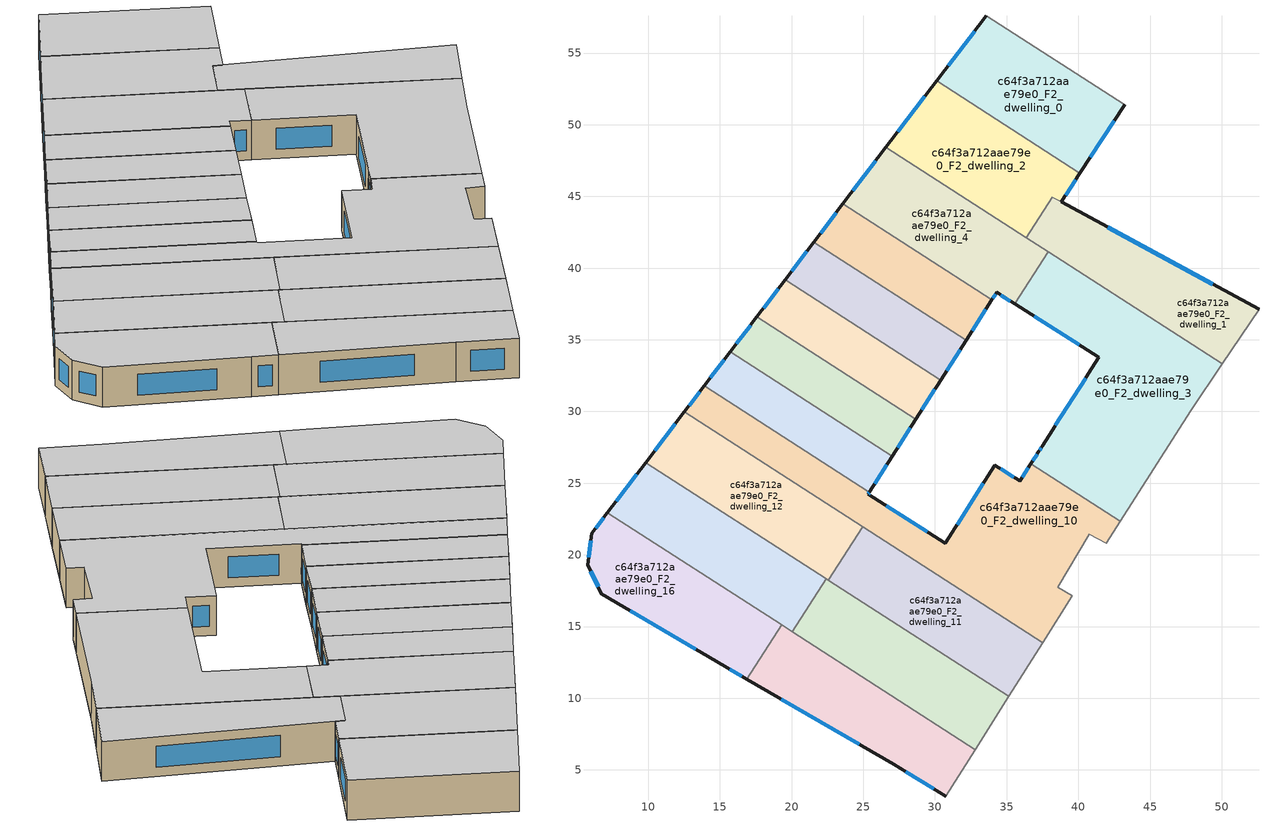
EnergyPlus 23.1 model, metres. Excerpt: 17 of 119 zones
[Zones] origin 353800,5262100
c64f3a712aae79e0_F2_dwelling_0
 floor to c64f3a712aae79e0_F1_dwelling_0 (EU_floor_Construction): 43.23,51.41 40.11,46.62 30.12,53.06 33.57,57.59 z6
 wall outside (EU_wall_Construction): 33.57,57.59 30.12,53.06 / 40.11,46.62 43.23,51.41 z6:9
 wall to c64f3a712aae79e0_F2_dwelling_2 (EU_wall_Construction): 30.12,53.06 40.11,46.62 z6:9
 wall adiabatic (EU_wall_Construction): 43.23,51.41 33.57,57.59 z6:9
 window (EU_Window_Construction): 32.76,56.52 30.93,54.12 / 40.84,47.75 42.5,50.28 z6.7:8.3
 ceiling to c64f3a712aae79e0_F3_dwelling_0 (EU_floor_Construction): 40.11,46.62 43.23,51.41 33.57,57.59 30.12,53.06 z9
c64f3a712aae79e0_F2_dwelling_1
 floor to c64f3a712aae79e0_F1_dwelling_1 (EU_floor_Construction): 52.6,37.12 50.03,33.32 36.37,42.11 38.2,44.94 38.81,44.61 z6
 wall outside (EU_wall_Construction): 52.6,37.12 38.81,44.61 z6:9
 wall adiabatic (EU_wall_Construction): 50.03,33.32 52.6,37.12 z6:9
 wall to c64f3a712aae79e0_F2_dwelling_3 (EU_wall_Construction): 37.89,41.13 50.03,33.32 z6:9
 wall to c64f3a712aae79e0_F2_dwelling_2 (EU_wall_Construction): 38.81,44.61 38.2,44.94 36.37,42.11 z6:9
 wall to c64f3a712aae79e0_F2_dwelling_4 (EU_wall_Construction): 36.37,42.11 37.89,41.13 z6:9
 window (EU_Window_Construction): 49.36,38.88 42.05,42.85 z6.7:8.3
 ceiling to c64f3a712aae79e0_F3_dwelling_1 (EU_floor_Construction): 50.03,33.32 52.6,37.12 38.81,44.61 38.2,44.94 36.37,42.11 z9
c64f3a712aae79e0_F2_dwelling_10
 floor to c64f3a712aae79e0_F1_dwelling_10 (EU_floor_Construction): 36.69,26.34 42.91,22.34 41.93,20.82 40.77,21.42 38.55,17.75 39.58,17.15 37.52,13.89 12.53,29.97 13.91,31.79 25.43,24.38 25.34,24.24 30.73,20.82 34.18,26.26 35.9,25.16 35.92,25.15 z6
 wall outside (EU_wall_Construction): 13.91,31.79 12.53,29.97 / 36.69,26.34 35.92,25.15 35.9,25.16 34.18,26.26 30.73,20.82 25.34,24.24 25.43,24.38 z6:9
 wall adiabatic (EU_wall_Construction): 37.52,13.89 39.58,17.15 38.55,17.75 40.77,21.42 41.93,20.82 42.91,22.34 z6:9
 wall to c64f3a712aae79e0_F2_dwelling_9 (EU_wall_Construction): 25.43,24.38 13.91,31.79 z6:9
 wall to c64f3a712aae79e0_F2_dwelling_3 (EU_wall_Construction): 42.91,22.34 36.69,26.34 z6:9
 wall to c64f3a712aae79e0_F2_dwelling_11 (EU_wall_Construction): 24.96,21.97 37.52,13.89 z6:9
 wall to c64f3a712aae79e0_F2_dwelling_12 (EU_wall_Construction): 12.53,29.97 24.96,21.97 z6:9
 window (EU_Window_Construction): 13.59,31.36 12.85,30.4 / 25.36,24.27 25.41,24.34 / 29.46,21.62 26.61,23.44 / 33.37,24.98 31.54,22.09 / 35.49,25.42 34.58,26 / 36.51,26.06 36.1,25.43 z6.7:8.3
 ceiling to c64f3a712aae79e0_F3_dwelling_10 (EU_floor_Construction): 39.58,17.15 38.55,17.75 40.77,21.42 41.93,20.82 42.91,22.34 36.69,26.34 35.92,25.15 35.9,25.16 34.18,26.26 30.73,20.82 25.34,24.24 25.43,24.38 13.91,31.79 12.53,29.97 37.52,13.89 z9
c64f3a712aae79e0_F2_dwelling_11
 floor to c64f3a712aae79e0_F1_dwelling_11 (EU_floor_Construction): 37.52,13.89 35.15,10.13 22.55,18.24 24.96,21.97 z6
 wall adiabatic (EU_wall_Construction): 35.15,10.13 37.52,13.89 z6:9
 wall to c64f3a712aae79e0_F2_dwelling_12 (EU_wall_Construction): 24.96,21.97 22.55,18.24 z6:9
 wall to c64f3a712aae79e0_F2_dwelling_13 (EU_wall_Construction): 22.55,18.24 35.15,10.13 z6:9
 ceiling to c64f3a712aae79e0_F3_dwelling_11 (EU_floor_Construction): 35.15,10.13 37.52,13.89 24.96,21.97 22.55,18.24 z9
c64f3a712aae79e0_F2_dwelling_12
 floor to c64f3a712aae79e0_F1_dwelling_12 (EU_floor_Construction): 24.96,21.97 22.55,18.24 9.83,26.43 12.53,29.97 z6
 wall outside (EU_wall_Construction): 12.53,29.97 9.83,26.43 z6:9
 wall to c64f3a712aae79e0_F2_dwelling_14 (EU_wall_Construction): 9.83,26.43 22.42,18.32 z6:9
 wall to c64f3a712aae79e0_F2_dwelling_13 (EU_wall_Construction): 22.42,18.32 22.55,18.24 z6:9
 window (EU_Window_Construction): 11.89,29.14 10.46,27.26 z6.7:8.3
 ceiling to c64f3a712aae79e0_F3_dwelling_12 (EU_floor_Construction): 22.55,18.24 24.96,21.97 12.53,29.97 9.83,26.43 z9
c64f3a712aae79e0_F2_dwelling_13
 floor to c64f3a712aae79e0_F1_dwelling_13 (EU_floor_Construction): 35.15,10.13 32.8,6.42 20.05,14.64 22.42,18.32 z6
 wall adiabatic (EU_wall_Construction): 32.8,6.42 35.15,10.13 z6:9
 wall to c64f3a712aae79e0_F2_dwelling_14 (EU_wall_Construction): 22.42,18.32 20.05,14.64 z6:9
 wall to c64f3a712aae79e0_F2_dwelling_15 (EU_wall_Construction): 20.05,14.64 32.8,6.42 z6:9
 ceiling to c64f3a712aae79e0_F3_dwelling_13 (EU_floor_Construction): 32.8,6.42 35.15,10.13 22.42,18.32 20.05,14.64 z9
c64f3a712aae79e0_F2_dwelling_14
 floor to c64f3a712aae79e0_F1_dwelling_14 (EU_floor_Construction): 22.42,18.32 20.05,14.64 7.16,22.93 9.83,26.43 z6
 wall outside (EU_wall_Construction): 9.83,26.43 7.16,22.93 z6:9
 wall to c64f3a712aae79e0_F2_dwelling_16 (EU_wall_Construction): 7.16,22.93 19.3,15.12 z6:9
 wall to c64f3a712aae79e0_F2_dwelling_15 (EU_wall_Construction): 19.3,15.12 20.05,14.64 z6:9
 window (EU_Window_Construction): 9.2,25.61 7.79,23.75 z6.7:8.3
 ceiling to c64f3a712aae79e0_F3_dwelling_14 (EU_floor_Construction): 20.05,14.64 22.42,18.32 9.83,26.43 7.16,22.93 z9
c64f3a712aae79e0_F2_dwelling_15
 floor to c64f3a712aae79e0_F1_dwelling_15 (EU_floor_Construction): 32.8,6.42 30.75,3.18 27.12,5.38 16.87,11.34 19.3,15.12 z6
 wall outside (EU_wall_Construction): 16.87,11.34 27.12,5.38 30.75,3.18 z6:9
 wall to c64f3a712aae79e0_F2_dwelling_16 (EU_wall_Construction): 19.3,15.12 16.87,11.34 z6:9
 wall adiabatic (EU_wall_Construction): 30.75,3.18 32.8,6.42 z6:9
 window (EU_Window_Construction): 27.98,4.87 29.9,3.7 / 19.28,9.94 24.72,6.78 z6.7:8.3
 ceiling to c64f3a712aae79e0_F3_dwelling_15 (EU_floor_Construction): 30.75,3.18 32.8,6.42 19.3,15.12 16.87,11.34 27.12,5.38 z9
c64f3a712aae79e0_F2_dwelling_16
 floor to c64f3a712aae79e0_F1_dwelling_16 (EU_floor_Construction): 19.3,15.12 16.87,11.34 15.33,12.24 6.73,17.29 5.77,19.33 6.08,21.51 7.16,22.93 z6
 wall outside (EU_wall_Construction): 7.16,22.93 6.08,21.51 5.77,19.33 6.73,17.29 15.33,12.24 16.87,11.34 z6:9
 window (EU_Window_Construction): 15.69,12.03 16.51,11.55 / 8.75,16.1 13.31,13.43 / 5.99,18.85 6.5,17.77 / 6.01,21 5.84,19.84 / 6.91,22.6 6.33,21.84 z6.7:8.3
 ceiling to c64f3a712aae79e0_F3_dwelling_16 (EU_floor_Construction): 16.87,11.34 19.3,15.12 7.16,22.93 6.08,21.51 5.77,19.33 6.73,17.29 15.33,12.24 z9
c64f3a712aae79e0_F2_dwelling_2
 floor to c64f3a712aae79e0_F1_dwelling_2 (EU_floor_Construction): 40.11,46.62 38.81,44.61 38.2,44.94 36.37,42.11 26.58,48.41 30.12,53.06 z6
 wall outside (EU_wall_Construction): 30.12,53.06 26.58,48.41 / 38.81,44.61 40.11,46.62 z6:9
 wall to c64f3a712aae79e0_F2_dwelling_4 (EU_wall_Construction): 26.58,48.41 36.37,42.11 z6:9
 window (EU_Window_Construction): 29.29,51.97 27.41,49.5 / 39.11,45.08 39.81,46.15 z6.7:8.3
 ceiling to c64f3a712aae79e0_F3_dwelling_2 (EU_floor_Construction): 38.81,44.61 40.11,46.62 30.12,53.06 26.58,48.41 36.37,42.11 38.2,44.94 z9
c64f3a712aae79e0_F2_dwelling_3
 floor to c64f3a712aae79e0_F1_dwelling_3 (EU_floor_Construction): 50.03,33.32 47.83,30.06 42.91,22.34 36.69,26.34 37.25,27.23 37.47,27.57 41.44,33.79 35.56,37.51 37.89,41.13 z6
 wall outside (EU_wall_Construction): 35.56,37.51 41.44,33.79 37.47,27.57 37.25,27.23 36.69,26.34 z6:9
 wall to c64f3a712aae79e0_F2_dwelling_4 (EU_wall_Construction): 37.89,41.13 35.56,37.51 z6:9
 wall adiabatic (EU_wall_Construction): 42.91,22.34 47.83,30.06 50.03,33.32 z6:9
 window (EU_Window_Construction): 37.42,27.49 37.3,27.31 / 40.5,32.33 38.4,29.03 / 36.94,36.64 40.06,34.67 / 37.12,27.02 36.82,26.55 z6.7:8.3
 ceiling to c64f3a712aae79e0_F3_dwelling_3 (EU_floor_Construction): 42.91,22.34 47.83,30.06 50.03,33.32 37.89,41.13 35.56,37.51 41.44,33.79 37.47,27.57 37.25,27.23 36.69,26.34 z9
c64f3a712aae79e0_F2_dwelling_4
 floor to c64f3a712aae79e0_F1_dwelling_4 (EU_floor_Construction): 37.89,41.13 35.56,37.51 34.3,38.31 33.97,37.79 23.58,44.47 26.58,48.41 z6
 wall outside (EU_wall_Construction): 26.58,48.41 23.58,44.47 / 33.97,37.79 34.3,38.31 35.56,37.51 z6:9
 wall to c64f3a712aae79e0_F2_dwelling_5 (EU_wall_Construction): 23.58,44.47 33.97,37.79 z6:9
 window (EU_Window_Construction): 25.87,47.49 24.28,45.4 / 34.59,38.12 35.26,37.7 / 34.05,37.91 34.22,38.19 z6.7:8.3
 ceiling to c64f3a712aae79e0_F3_dwelling_4 (EU_floor_Construction): 35.56,37.51 37.89,41.13 26.58,48.41 23.58,44.47 33.97,37.79 34.3,38.31 z9
c64f3a712aae79e0_F2_dwelling_5
 floor to c64f3a712aae79e0_F1_dwelling_5 (EU_floor_Construction): 33.97,37.79 32.17,34.97 21.54,41.81 23.58,44.47 z6
 wall outside (EU_wall_Construction): 23.58,44.47 21.54,41.81 / 32.17,34.97 33.97,37.79 z6:9
 wall to c64f3a712aae79e0_F2_dwelling_6 (EU_wall_Construction): 21.54,41.81 32.17,34.97 z6:9
 window (EU_Window_Construction): 23.1,43.85 22.02,42.43 / 32.59,35.63 33.55,37.12 z6.7:8.3
 ceiling to c64f3a712aae79e0_F3_dwelling_5 (EU_floor_Construction): 32.17,34.97 33.97,37.79 23.58,44.47 21.54,41.81 z9
c64f3a712aae79e0_F2_dwelling_6
 floor to c64f3a712aae79e0_F1_dwelling_6 (EU_floor_Construction): 32.17,34.97 30.4,32.19 19.54,39.18 21.54,41.81 z6
 wall outside (EU_wall_Construction): 21.54,41.81 19.54,39.18 / 30.4,32.19 32.17,34.97 z6:9
 wall to c64f3a712aae79e0_F2_dwelling_7 (EU_wall_Construction): 19.54,39.18 30.4,32.19 z6:9
 window (EU_Window_Construction): 21.07,41.19 20.01,39.8 / 30.82,32.84 31.76,34.31 z6.7:8.3
 ceiling to c64f3a712aae79e0_F3_dwelling_6 (EU_floor_Construction): 30.4,32.19 32.17,34.97 21.54,41.81 19.54,39.18 z9
c64f3a712aae79e0_F2_dwelling_7
 floor to c64f3a712aae79e0_F1_dwelling_7 (EU_floor_Construction): 30.4,32.19 28.67,29.47 17.58,36.61 19.54,39.18 z6
 wall outside (EU_wall_Construction): 19.54,39.18 17.58,36.61 / 28.67,29.47 30.4,32.19 z6:9
 wall to c64f3a712aae79e0_F2_dwelling_8 (EU_wall_Construction): 17.58,36.61 28.67,29.47 z6:9
 window (EU_Window_Construction): 19.08,38.58 18.04,37.21 / 29.08,30.11 30,31.55 z6.7:8.3
 ceiling to c64f3a712aae79e0_F3_dwelling_7 (EU_floor_Construction): 28.67,29.47 30.4,32.19 19.54,39.18 17.58,36.61 z9
c64f3a712aae79e0_F2_dwelling_8
 floor to c64f3a712aae79e0_F1_dwelling_8 (EU_floor_Construction): 28.67,29.47 27.02,26.87 15.71,34.15 17.58,36.61 z6
 wall outside (EU_wall_Construction): 17.58,36.61 15.71,34.15 / 27.02,26.87 28.67,29.47 z6:9
 wall to c64f3a712aae79e0_F2_dwelling_9 (EU_wall_Construction): 15.71,34.15 27.02,26.87 z6:9
 window (EU_Window_Construction): 17.14,36.03 16.15,34.73 / 27.41,27.48 28.28,28.86 z6.7:8.3
 ceiling to c64f3a712aae79e0_F3_dwelling_8 (EU_floor_Construction): 27.02,26.87 28.67,29.47 17.58,36.61 15.71,34.15 z9
c64f3a712aae79e0_F2_dwelling_9
 floor to c64f3a712aae79e0_F1_dwelling_9 (EU_floor_Construction): 27.02,26.87 25.43,24.38 13.91,31.79 15.71,34.15 z6
 wall outside (EU_wall_Construction): 15.71,34.15 13.91,31.79 / 25.43,24.38 27.02,26.87 z6:9
 window (EU_Window_Construction): 15.29,33.6 14.33,32.34 / 25.8,24.96 26.64,26.29 z6.7:8.3
 ceiling to c64f3a712aae79e0_F3_dwelling_9 (EU_floor_Construction): 25.43,24.38 27.02,26.87 15.71,34.15 13.91,31.79 z9
[Building]
EU S2 Campaign: North Axis=0; Terrain=City; Solar Distribution=FullExterior
[Site:Location]
Budapest.Ferenc.Liszt.Intl.AP: Latitude=47.437; Longitude=19.256; Time Zone=1; Elevation=185
[SizingPeriod:WeatherFileDays]
AnnualSizingPeriod: Begin Month=1; Begin Day of Month=1; End Month=12; End Day of Month=31; Day of Week for Start Day=Monday; Use Weather File Daylight Saving Period=No; Use Weather File Rain and Snow Indicators=No
[MATERIAL]
EU_InternalMass_Material: Roughness=MediumRough; Thickness=0.1; Conductivity=1; Density=1800; Specific Heat=900; Thermal Absorptance=0.9; Solar Absorptance=0.7; Visible Absorptance=0.7
[MATERIAL:NOMASS] Roughness=MediumRough; Thermal Absorptance=0.9; Solar Absorptance=0.7; Visible Absorptance=0.7
Name | Thermal Resistance
EU_wall_NoMass | 0.832559
EU_floor_NoMass | 0.872794
[WINDOWMATERIAL:SIMPLEGLAZINGSYSTEM]
EU_Window_SimpleGlazing: UFactor=2.79869; Solar Heat Gain Coefficient=0.75; Visible Transmittance=0.75
[CONSTRUCTION]
EU_wall_Construction: EU_wall_NoMass
EU_floor_Construction: EU_floor_NoMass
EU_Window_Construction: EU_Window_SimpleGlazing
EU_InternalMass_Construction: EU_InternalMass_Material
[ZONE] Type=1; Multiplier=1; Ceiling Height=autocalculate; Floor Area=autocalculate; Part of Total Floor Area=Yes
Name | Volume
c64f3a712aae79e0_F2_dwelling_0 | 199.343
c64f3a712aae79e0_F2_dwelling_1 | 194.255
c64f3a712aae79e0_F2_dwelling_10 | 393.995
c64f3a712aae79e0_F2_dwelling_11 | 199.332
c64f3a712aae79e0_F2_dwelling_12 | 199.319
c64f3a712aae79e0_F2_dwelling_13 | 199.342
c64f3a712aae79e0_F2_dwelling_14 | 199.357
c64f3a712aae79e0_F2_dwelling_15 | 199.366
c64f3a712aae79e0_F2_dwelling_16 | 199.352
c64f3a712aae79e0_F2_dwelling_2 | 204.404
c64f3a712aae79e0_F2_dwelling_3 | 380.146
c64f3a712aae79e0_F2_dwelling_4 | 199.378
c64f3a712aae79e0_F2_dwelling_5 | 125.259
c64f3a712aae79e0_F2_dwelling_6 | 126.239
c64f3a712aae79e0_F2_dwelling_7 | 126.145
c64f3a712aae79e0_F2_dwelling_8 | 123.091
c64f3a712aae79e0_F2_dwelling_9 | 120.557
[INTERNALMASS] Construction=EU_InternalMass_Construction
Name | Zone or ZoneList | Surface Area
c64f3a712aae79e0_F2_dwelling_0_EU_InternalMass | c64f3a712aae79e0_F2_dwelling_0 | 66.4478
c64f3a712aae79e0_F2_dwelling_1_EU_InternalMass | c64f3a712aae79e0_F2_dwelling_1 | 64.7526
c64f3a712aae79e0_F2_dwelling_2_EU_InternalMass | c64f3a712aae79e0_F2_dwelling_2 | 68.1368
c64f3a712aae79e0_F2_dwelling_3_EU_InternalMass | c64f3a712aae79e0_F2_dwelling_3 | 126.72
c64f3a712aae79e0_F2_dwelling_4_EU_InternalMass | c64f3a712aae79e0_F2_dwelling_4 | 66.4592
c64f3a712aae79e0_F2_dwelling_5_EU_InternalMass | c64f3a712aae79e0_F2_dwelling_5 | 41.7529
c64f3a712aae79e0_F2_dwelling_6_EU_InternalMass | c64f3a712aae79e0_F2_dwelling_6 | 42.0798
c64f3a712aae79e0_F2_dwelling_7_EU_InternalMass | c64f3a712aae79e0_F2_dwelling_7 | 42.0483
c64f3a712aae79e0_F2_dwelling_8_EU_InternalMass | c64f3a712aae79e0_F2_dwelling_8 | 41.0304
c64f3a712aae79e0_F2_dwelling_9_EU_InternalMass | c64f3a712aae79e0_F2_dwelling_9 | 40.1858
c64f3a712aae79e0_F2_dwelling_10_EU_InternalMass | c64f3a712aae79e0_F2_dwelling_10 | 131.334
c64f3a712aae79e0_F2_dwelling_11_EU_InternalMass | c64f3a712aae79e0_F2_dwelling_11 | 66.4449
c64f3a712aae79e0_F2_dwelling_12_EU_InternalMass | c64f3a712aae79e0_F2_dwelling_12 | 66.4389
c64f3a712aae79e0_F2_dwelling_13_EU_InternalMass | c64f3a712aae79e0_F2_dwelling_13 | 66.4485
c64f3a712aae79e0_F2_dwelling_14_EU_InternalMass | c64f3a712aae79e0_F2_dwelling_14 | 66.4522
c64f3a712aae79e0_F2_dwelling_15_EU_InternalMass | c64f3a712aae79e0_F2_dwelling_15 | 66.455
c64f3a712aae79e0_F2_dwelling_16_EU_InternalMass | c64f3a712aae79e0_F2_dwelling_16 | 66.4503
[OTHEREQUIPMENT] Fuel Type=Electricity; Design Level Calculation Method=Watts/Area; Power per Zone Floor Area=1; Fraction Latent=0; Fraction Radiant=0; Fraction Lost=0; Carbon Dioxide Generation Rate=0; EndUse Subcategory=EU_Step8_InternalGains
Name | Zone or ZoneList or Space or SpaceList | Schedule
EU_Step8_InternalGain_c64f3a712aae79e0_F2_dwelling_0_f000 | c64f3a712aae79e0_F2_dwelling_0 | EU_Step8_GainSchedule_c64f3a712aae79e0_F2_dwelling_0_f000
EU_Step8_InternalGain_c64f3a712aae79e0_F2_dwelling_1_f000 | c64f3a712aae79e0_F2_dwelling_1 | EU_Step8_GainSchedule_c64f3a712aae79e0_F2_dwelling_1_f000
EU_Step8_InternalGain_c64f3a712aae79e0_F2_dwelling_2_f000 | c64f3a712aae79e0_F2_dwelling_2 | EU_Step8_GainSchedule_c64f3a712aae79e0_F2_dwelling_2_f000
EU_Step8_InternalGain_c64f3a712aae79e0_F2_dwelling_3_f000 | c64f3a712aae79e0_F2_dwelling_3 | EU_Step8_GainSchedule_c64f3a712aae79e0_F2_dwelling_3_f000
EU_Step8_InternalGain_c64f3a712aae79e0_F2_dwelling_4_f000 | c64f3a712aae79e0_F2_dwelling_4 | EU_Step8_GainSchedule_c64f3a712aae79e0_F2_dwelling_4_f000
EU_Step8_InternalGain_c64f3a712aae79e0_F2_dwelling_5_f000 | c64f3a712aae79e0_F2_dwelling_5 | EU_Step8_GainSchedule_c64f3a712aae79e0_F2_dwelling_5_f000
EU_Step8_InternalGain_c64f3a712aae79e0_F2_dwelling_6_f000 | c64f3a712aae79e0_F2_dwelling_6 | EU_Step8_GainSchedule_c64f3a712aae79e0_F2_dwelling_6_f000
EU_Step8_InternalGain_c64f3a712aae79e0_F2_dwelling_7_f000 | c64f3a712aae79e0_F2_dwelling_7 | EU_Step8_GainSchedule_c64f3a712aae79e0_F2_dwelling_7_f000
EU_Step8_InternalGain_c64f3a712aae79e0_F2_dwelling_8_f000 | c64f3a712aae79e0_F2_dwelling_8 | EU_Step8_GainSchedule_c64f3a712aae79e0_F2_dwelling_8_f000
EU_Step8_InternalGain_c64f3a712aae79e0_F2_dwelling_9_f000 | c64f3a712aae79e0_F2_dwelling_9 | EU_Step8_GainSchedule_c64f3a712aae79e0_F2_dwelling_9_f000
EU_Step8_InternalGain_c64f3a712aae79e0_F2_dwelling_10_f000 | c64f3a712aae79e0_F2_dwelling_10 | EU_Step8_GainSchedule_c64f3a712aae79e0_F2_dwelling_10_f000
EU_Step8_InternalGain_c64f3a712aae79e0_F2_dwelling_11_f000 | c64f3a712aae79e0_F2_dwelling_11 | EU_Step8_GainSchedule_c64f3a712aae79e0_F2_dwelling_11_f000
EU_Step8_InternalGain_c64f3a712aae79e0_F2_dwelling_12_f000 | c64f3a712aae79e0_F2_dwelling_12 | EU_Step8_GainSchedule_c64f3a712aae79e0_F2_dwelling_12_f000
EU_Step8_InternalGain_c64f3a712aae79e0_F2_dwelling_13_f000 | c64f3a712aae79e0_F2_dwelling_13 | EU_Step8_GainSchedule_c64f3a712aae79e0_F2_dwelling_13_f000
EU_Step8_InternalGain_c64f3a712aae79e0_F2_dwelling_14_f000 | c64f3a712aae79e0_F2_dwelling_14 | EU_Step8_GainSchedule_c64f3a712aae79e0_F2_dwelling_14_f000
EU_Step8_InternalGain_c64f3a712aae79e0_F2_dwelling_15_f000 | c64f3a712aae79e0_F2_dwelling_15 | EU_Step8_GainSchedule_c64f3a712aae79e0_F2_dwelling_15_f000
EU_Step8_InternalGain_c64f3a712aae79e0_F2_dwelling_16_f000 | c64f3a712aae79e0_F2_dwelling_16 | EU_Step8_GainSchedule_c64f3a712aae79e0_F2_dwelling_16_f000
[ZONEVENTILATION:DESIGNFLOWRATE] Schedule=EU_AlwaysOn; Design Flow Rate Calculation Method=AirChanges/Hour; Air Changes per Hour=0.475469; Ventilation Type=Natural; Fan Pressure Rise=0; Fan Total Efficiency=1; Constant Term Coefficient=1; Temperature Term Coefficient=0; Velocity Term Coefficient=0; Velocity Squared Term Coefficient=0; Minimum Indoor Temperature=-100; Maximum Indoor Temperature=100; Delta Temperature=-100; Minimum Outdoor Temperature=-100; Maximum Outdoor Temperature=100; Maximum Wind Speed=40
Name | Zone or ZoneList or Space or SpaceList
EU_ConstantAir_c64f3a712aae79e0_F2_dwelling_0 | c64f3a712aae79e0_F2_dwelling_0
EU_ConstantAir_c64f3a712aae79e0_F2_dwelling_1 | c64f3a712aae79e0_F2_dwelling_1
EU_ConstantAir_c64f3a712aae79e0_F2_dwelling_2 | c64f3a712aae79e0_F2_dwelling_2
EU_ConstantAir_c64f3a712aae79e0_F2_dwelling_3 | c64f3a712aae79e0_F2_dwelling_3
EU_ConstantAir_c64f3a712aae79e0_F2_dwelling_4 | c64f3a712aae79e0_F2_dwelling_4
EU_ConstantAir_c64f3a712aae79e0_F2_dwelling_5 | c64f3a712aae79e0_F2_dwelling_5
EU_ConstantAir_c64f3a712aae79e0_F2_dwelling_6 | c64f3a712aae79e0_F2_dwelling_6
EU_ConstantAir_c64f3a712aae79e0_F2_dwelling_7 | c64f3a712aae79e0_F2_dwelling_7
EU_ConstantAir_c64f3a712aae79e0_F2_dwelling_8 | c64f3a712aae79e0_F2_dwelling_8
EU_ConstantAir_c64f3a712aae79e0_F2_dwelling_9 | c64f3a712aae79e0_F2_dwelling_9
EU_ConstantAir_c64f3a712aae79e0_F2_dwelling_10 | c64f3a712aae79e0_F2_dwelling_10
EU_ConstantAir_c64f3a712aae79e0_F2_dwelling_11 | c64f3a712aae79e0_F2_dwelling_11
EU_ConstantAir_c64f3a712aae79e0_F2_dwelling_12 | c64f3a712aae79e0_F2_dwelling_12
EU_ConstantAir_c64f3a712aae79e0_F2_dwelling_13 | c64f3a712aae79e0_F2_dwelling_13
EU_ConstantAir_c64f3a712aae79e0_F2_dwelling_14 | c64f3a712aae79e0_F2_dwelling_14
EU_ConstantAir_c64f3a712aae79e0_F2_dwelling_15 | c64f3a712aae79e0_F2_dwelling_15
EU_ConstantAir_c64f3a712aae79e0_F2_dwelling_16 | c64f3a712aae79e0_F2_dwelling_16
[HVACTEMPLATE:THERMOSTAT] Constant Heating Setpoint=20; Constant Cooling Setpoint=50
EU_HeatOnly_c64f3a712aae79e0_F0_dwelling_0; EU_HeatOnly_c64f3a712aae79e0_F0_dwelling_1; EU_HeatOnly_c64f3a712aae79e0_F0_dwelling_2; EU_HeatOnly_c64f3a712aae79e0_F0_dwelling_3; EU_HeatOnly_c64f3a712aae79e0_F0_dwelling_4; EU_HeatOnly_c64f3a712aae79e0_F0_dwelling_5; EU_HeatOnly_c64f3a712aae79e0_F0_dwelling_6; EU_HeatOnly_c64f3a712aae79e0_F0_dwelling_7; EU_HeatOnly_c64f3a712aae79e0_F0_dwelling_8; EU_HeatOnly_c64f3a712aae79e0_F0_dwelling_9; EU_HeatOnly_c64f3a712aae79e0_F0_dwelling_10; EU_HeatOnly_c64f3a712aae79e0_F0_dwelling_11; EU_HeatOnly_c64f3a712aae79e0_F0_dwelling_12; EU_HeatOnly_c64f3a712aae79e0_F0_dwelling_13; EU_HeatOnly_c64f3a712aae79e0_F0_dwelling_14; EU_HeatOnly_c64f3a712aae79e0_F0_dwelling_15; EU_HeatOnly_c64f3a712aae79e0_F0_dwelling_16; EU_HeatOnly_c64f3a712aae79e0_F1_dwelling_0; EU_HeatOnly_c64f3a712aae79e0_F1_dwelling_1; EU_HeatOnly_c64f3a712aae79e0_F1_dwelling_2; EU_HeatOnly_c64f3a712aae79e0_F1_dwelling_3; EU_HeatOnly_c64f3a712aae79e0_F1_dwelling_4; EU_HeatOnly_c64f3a712aae79e0_F1_dwelling_5; EU_HeatOnly_c64f3a712aae79e0_F1_dwelling_6; EU_HeatOnly_c64f3a712aae79e0_F1_dwelling_7; EU_HeatOnly_c64f3a712aae79e0_F1_dwelling_8; EU_HeatOnly_c64f3a712aae79e0_F1_dwelling_9; EU_HeatOnly_c64f3a712aae79e0_F1_dwelling_10; EU_HeatOnly_c64f3a712aae79e0_F1_dwelling_11; EU_HeatOnly_c64f3a712aae79e0_F1_dwelling_12; EU_HeatOnly_c64f3a712aae79e0_F1_dwelling_13; EU_HeatOnly_c64f3a712aae79e0_F1_dwelling_14; EU_HeatOnly_c64f3a712aae79e0_F1_dwelling_15; EU_HeatOnly_c64f3a712aae79e0_F1_dwelling_16; EU_HeatOnly_c64f3a712aae79e0_F2_dwelling_0; EU_HeatOnly_c64f3a712aae79e0_F2_dwelling_1; EU_HeatOnly_c64f3a712aae79e0_F2_dwelling_2; EU_HeatOnly_c64f3a712aae79e0_F2_dwelling_3; EU_HeatOnly_c64f3a712aae79e0_F2_dwelling_4; EU_HeatOnly_c64f3a712aae79e0_F2_dwelling_5; EU_HeatOnly_c64f3a712aae79e0_F2_dwelling_6; EU_HeatOnly_c64f3a712aae79e0_F2_dwelling_7; EU_HeatOnly_c64f3a712aae79e0_F2_dwelling_8; EU_HeatOnly_c64f3a712aae79e0_F2_dwelling_9; EU_HeatOnly_c64f3a712aae79e0_F2_dwelling_10; EU_HeatOnly_c64f3a712aae79e0_F2_dwelling_11; EU_HeatOnly_c64f3a712aae79e0_F2_dwelling_12; EU_HeatOnly_c64f3a712aae79e0_F2_dwelling_13; EU_HeatOnly_c64f3a712aae79e0_F2_dwelling_14; EU_HeatOnly_c64f3a712aae79e0_F2_dwelling_15; EU_HeatOnly_c64f3a712aae79e0_F2_dwelling_16; EU_HeatOnly_c64f3a712aae79e0_F3_dwelling_0; EU_HeatOnly_c64f3a712aae79e0_F3_dwelling_1; EU_HeatOnly_c64f3a712aae79e0_F3_dwelling_2; EU_HeatOnly_c64f3a712aae79e0_F3_dwelling_3; EU_HeatOnly_c64f3a712aae79e0_F3_dwelling_4; EU_HeatOnly_c64f3a712aae79e0_F3_dwelling_5; EU_HeatOnly_c64f3a712aae79e0_F3_dwelling_6; EU_HeatOnly_c64f3a712aae79e0_F3_dwelling_7; EU_HeatOnly_c64f3a712aae79e0_F3_dwelling_8; EU_HeatOnly_c64f3a712aae79e0_F3_dwelling_9; EU_HeatOnly_c64f3a712aae79e0_F3_dwelling_10; EU_HeatOnly_c64f3a712aae79e0_F3_dwelling_11; EU_HeatOnly_c64f3a712aae79e0_F3_dwelling_12; EU_HeatOnly_c64f3a712aae79e0_F3_dwelling_13; EU_HeatOnly_c64f3a712aae79e0_F3_dwelling_14; EU_HeatOnly_c64f3a712aae79e0_F3_dwelling_15; EU_HeatOnly_c64f3a712aae79e0_F3_dwelling_16; EU_HeatOnly_c64f3a712aae79e0_F4_dwelling_0; EU_HeatOnly_c64f3a712aae79e0_F4_dwelling_1; EU_HeatOnly_c64f3a712aae79e0_F4_dwelling_2; EU_HeatOnly_c64f3a712aae79e0_F4_dwelling_3; EU_HeatOnly_c64f3a712aae79e0_F4_dwelling_4; EU_HeatOnly_c64f3a712aae79e0_F4_dwelling_5; EU_HeatOnly_c64f3a712aae79e0_F4_dwelling_6; EU_HeatOnly_c64f3a712aae79e0_F4_dwelling_7; EU_HeatOnly_c64f3a712aae79e0_F4_dwelling_8; EU_HeatOnly_c64f3a712aae79e0_F4_dwelling_9; EU_HeatOnly_c64f3a712aae79e0_F4_dwelling_10; EU_HeatOnly_c64f3a712aae79e0_F4_dwelling_11; EU_HeatOnly_c64f3a712aae79e0_F4_dwelling_12; EU_HeatOnly_c64f3a712aae79e0_F4_dwelling_13; EU_HeatOnly_c64f3a712aae79e0_F4_dwelling_14; EU_HeatOnly_c64f3a712aae79e0_F4_dwelling_15; EU_HeatOnly_c64f3a712aae79e0_F4_dwelling_16; EU_HeatOnly_c64f3a712aae79e0_F5_dwelling_0; EU_HeatOnly_c64f3a712aae79e0_F5_dwelling_1; EU_HeatOnly_c64f3a712aae79e0_F5_dwelling_2; EU_HeatOnly_c64f3a712aae79e0_F5_dwelling_3; EU_HeatOnly_c64f3a712aae79e0_F5_dwelling_4; EU_HeatOnly_c64f3a712aae79e0_F5_dwelling_5; EU_HeatOnly_c64f3a712aae79e0_F5_dwelling_6; EU_HeatOnly_c64f3a712aae79e0_F5_dwelling_7; EU_HeatOnly_c64f3a712aae79e0_F5_dwelling_8; EU_HeatOnly_c64f3a712aae79e0_F5_dwelling_9; EU_HeatOnly_c64f3a712aae79e0_F5_dwelling_10; EU_HeatOnly_c64f3a712aae79e0_F5_dwelling_11; EU_HeatOnly_c64f3a712aae79e0_F5_dwelling_12; EU_HeatOnly_c64f3a712aae79e0_F5_dwelling_13; EU_HeatOnly_c64f3a712aae79e0_F5_dwelling_14; EU_HeatOnly_c64f3a712aae79e0_F5_dwelling_15; EU_HeatOnly_c64f3a712aae79e0_F5_dwelling_16; EU_HeatOnly_c64f3a712aae79e0_F6_dwelling_0; EU_HeatOnly_c64f3a712aae79e0_F6_dwelling_1; EU_HeatOnly_c64f3a712aae79e0_F6_dwelling_2; EU_HeatOnly_c64f3a712aae79e0_F6_dwelling_3; EU_HeatOnly_c64f3a712aae79e0_F6_dwelling_4; EU_HeatOnly_c64f3a712aae79e0_F6_dwelling_5; EU_HeatOnly_c64f3a712aae79e0_F6_dwelling_6; EU_HeatOnly_c64f3a712aae79e0_F6_dwelling_7; EU_HeatOnly_c64f3a712aae79e0_F6_dwelling_8; EU_HeatOnly_c64f3a712aae79e0_F6_dwelling_9; EU_HeatOnly_c64f3a712aae79e0_F6_dwelling_10; EU_HeatOnly_c64f3a712aae79e0_F6_dwelling_11; EU_HeatOnly_c64f3a712aae79e0_F6_dwelling_12; EU_HeatOnly_c64f3a712aae79e0_F6_dwelling_13; EU_HeatOnly_c64f3a712aae79e0_F6_dwelling_14; EU_HeatOnly_c64f3a712aae79e0_F6_dwelling_15; EU_HeatOnly_c64f3a712aae79e0_F6_dwelling_16
[HVACTEMPLATE:ZONE:IDEALLOADSAIRSYSTEM] System Availability Schedule=EU_AlwaysOn; Maximum Heating Supply Air Temperature=50; Minimum Cooling Supply Air Temperature=13; Maximum Heating Supply Air Humidity Ratio=0.0156; Minimum Cooling Supply Air Humidity Ratio=0.0077; Heating Limit=NoLimit; Cooling Limit=NoLimit; Heating Availability Schedule=EU_AlwaysOn; Cooling Availability Schedule=EU_CoolingOff; Dehumidification Control Type=ConstantSensibleHeatRatio; Cooling Sensible Heat Ratio=0.7; Dehumidification Setpoint=60; Humidification Control Type=None; Humidification Setpoint=30; Outdoor Air Method=None; Outdoor Air Flow Rate per Person=0.00944; Outdoor Air Flow Rate per Zone Floor Area=0; Outdoor Air Flow Rate per Zone=0; Demand Controlled Ventilation Type=None; Outdoor Air Economizer Type=NoEconomizer; Heat Recovery Type=None; Sensible Heat Recovery Effectiveness=0.7; Latent Heat Recovery Effectiveness=0.65
Name | Template Thermostat
c64f3a712aae79e0_F2_dwelling_0 | EU_HeatOnly_c64f3a712aae79e0_F2_dwelling_0
c64f3a712aae79e0_F2_dwelling_1 | EU_HeatOnly_c64f3a712aae79e0_F2_dwelling_1
c64f3a712aae79e0_F2_dwelling_2 | EU_HeatOnly_c64f3a712aae79e0_F2_dwelling_2
c64f3a712aae79e0_F2_dwelling_3 | EU_HeatOnly_c64f3a712aae79e0_F2_dwelling_3
c64f3a712aae79e0_F2_dwelling_4 | EU_HeatOnly_c64f3a712aae79e0_F2_dwelling_4
c64f3a712aae79e0_F2_dwelling_5 | EU_HeatOnly_c64f3a712aae79e0_F2_dwelling_5
c64f3a712aae79e0_F2_dwelling_6 | EU_HeatOnly_c64f3a712aae79e0_F2_dwelling_6
c64f3a712aae79e0_F2_dwelling_7 | EU_HeatOnly_c64f3a712aae79e0_F2_dwelling_7
c64f3a712aae79e0_F2_dwelling_8 | EU_HeatOnly_c64f3a712aae79e0_F2_dwelling_8
c64f3a712aae79e0_F2_dwelling_9 | EU_HeatOnly_c64f3a712aae79e0_F2_dwelling_9
c64f3a712aae79e0_F2_dwelling_10 | EU_HeatOnly_c64f3a712aae79e0_F2_dwelling_10
c64f3a712aae79e0_F2_dwelling_11 | EU_HeatOnly_c64f3a712aae79e0_F2_dwelling_11
c64f3a712aae79e0_F2_dwelling_12 | EU_HeatOnly_c64f3a712aae79e0_F2_dwelling_12
c64f3a712aae79e0_F2_dwelling_13 | EU_HeatOnly_c64f3a712aae79e0_F2_dwelling_13
c64f3a712aae79e0_F2_dwelling_14 | EU_HeatOnly_c64f3a712aae79e0_F2_dwelling_14
c64f3a712aae79e0_F2_dwelling_15 | EU_HeatOnly_c64f3a712aae79e0_F2_dwelling_15
c64f3a712aae79e0_F2_dwelling_16 | EU_HeatOnly_c64f3a712aae79e0_F2_dwelling_16
[SIZING:ZONE] Zone Cooling Design Supply Air Temperature Input Method=SupplyAirTemperature; Zone Cooling Design Supply Air Temperature=13; Zone Heating Design Supply Air Temperature Input Method=SupplyAirTemperature; Zone Heating Design Supply Air Temperature=50; Zone Cooling Design Supply Air Humidity Ratio=0.008; Zone Heating Design Supply Air Humidity Ratio=0.008; Cooling Design Air Flow Method=DesignDay; Cooling Design Air Flow Rate=0; Cooling Minimum Air Flow per Zone Floor Area=0.000762; Cooling Minimum Air Flow=0; Cooling Minimum Air Flow Fraction=0.2; Heating Design Air Flow Method=DesignDay; Heating Design Air Flow Rate=0; Heating Maximum Air Flow per Zone Floor Area=0.002032; Heating Maximum Air Flow=0.141576; Heating Maximum Air Flow Fraction=0.3; Account for Dedicated Outdoor Air System=No; Dedicated Outdoor Air System Control Strategy=NeutralSupplyAir; Dedicated Outdoor Air Low Setpoint Temperature for Design=autosize; Dedicated Outdoor Air High Setpoint Temperature for Design=autosize; Zone Load Sizing Method=Sensible Load Only No Latent Load; Zone Latent Cooling Design Supply Air Humidity Ratio Input Method=HumidityRatioDifference; Zone Cooling Design Supply Air Humidity Ratio Difference=0.005; Zone Latent Heating Design Supply Air Humidity Ratio Input Method=HumidityRatioDifference; Zone Humidification Design Supply Air Humidity Ratio Difference=0.005
c64f3a712aae79e0_F2_dwelling_0; c64f3a712aae79e0_F2_dwelling_1; c64f3a712aae79e0_F2_dwelling_2; c64f3a712aae79e0_F2_dwelling_3; c64f3a712aae79e0_F2_dwelling_4; c64f3a712aae79e0_F2_dwelling_5; c64f3a712aae79e0_F2_dwelling_6; c64f3a712aae79e0_F2_dwelling_7; c64f3a712aae79e0_F2_dwelling_8; c64f3a712aae79e0_F2_dwelling_9; c64f3a712aae79e0_F2_dwelling_10; c64f3a712aae79e0_F2_dwelling_11; c64f3a712aae79e0_F2_dwelling_12; c64f3a712aae79e0_F2_dwelling_13; c64f3a712aae79e0_F2_dwelling_14; c64f3a712aae79e0_F2_dwelling_15; c64f3a712aae79e0_F2_dwelling_16
[SCHEDULE:CONSTANT]
Name | Hourly Value
EU_AlwaysOn | 1
EU_CoolingOff | 0
[SCHEDULE:FILE] Column Number=1; Rows to Skip at Top=0; Number of Hours of Data=8760; Column Separator=Comma; Interpolate to Timestep=No; Minutes per Item=60; Adjust Schedule for Daylight Savings=Yes
Name | File
EU_Step8_GainSchedule_c64f3a712aae79e0_F2_dwelling_0_f000 | ../../schedules/c64f3a712aae79e0/c64f3a712aae79e0_F2_dwelling_0_f000_gain.csv
EU_Step8_GainSchedule_c64f3a712aae79e0_F2_dwelling_1_f000 | ../../schedules/c64f3a712aae79e0/c64f3a712aae79e0_F2_dwelling_1_f000_gain.csv
EU_Step8_GainSchedule_c64f3a712aae79e0_F2_dwelling_2_f000 | ../../schedules/c64f3a712aae79e0/c64f3a712aae79e0_F2_dwelling_2_f000_gain.csv
EU_Step8_GainSchedule_c64f3a712aae79e0_F2_dwelling_3_f000 | ../../schedules/c64f3a712aae79e0/c64f3a712aae79e0_F2_dwelling_3_f000_gain.csv
EU_Step8_GainSchedule_c64f3a712aae79e0_F2_dwelling_4_f000 | ../../schedules/c64f3a712aae79e0/c64f3a712aae79e0_F2_dwelling_4_f000_gain.csv
EU_Step8_GainSchedule_c64f3a712aae79e0_F2_dwelling_5_f000 | ../../schedules/c64f3a712aae79e0/c64f3a712aae79e0_F2_dwelling_5_f000_gain.csv
EU_Step8_GainSchedule_c64f3a712aae79e0_F2_dwelling_6_f000 | ../../schedules/c64f3a712aae79e0/c64f3a712aae79e0_F2_dwelling_6_f000_gain.csv
EU_Step8_GainSchedule_c64f3a712aae79e0_F2_dwelling_7_f000 | ../../schedules/c64f3a712aae79e0/c64f3a712aae79e0_F2_dwelling_7_f000_gain.csv
EU_Step8_GainSchedule_c64f3a712aae79e0_F2_dwelling_8_f000 | ../../schedules/c64f3a712aae79e0/c64f3a712aae79e0_F2_dwelling_8_f000_gain.csv
EU_Step8_GainSchedule_c64f3a712aae79e0_F2_dwelling_9_f000 | ../../schedules/c64f3a712aae79e0/c64f3a712aae79e0_F2_dwelling_9_f000_gain.csv
EU_Step8_GainSchedule_c64f3a712aae79e0_F2_dwelling_10_f000 | ../../schedules/c64f3a712aae79e0/c64f3a712aae79e0_F2_dwelling_10_f000_gain.csv
EU_Step8_GainSchedule_c64f3a712aae79e0_F2_dwelling_11_f000 | ../../schedules/c64f3a712aae79e0/c64f3a712aae79e0_F2_dwelling_11_f000_gain.csv
EU_Step8_GainSchedule_c64f3a712aae79e0_F2_dwelling_12_f000 | ../../schedules/c64f3a712aae79e0/c64f3a712aae79e0_F2_dwelling_12_f000_gain.csv
EU_Step8_GainSchedule_c64f3a712aae79e0_F2_dwelling_13_f000 | ../../schedules/c64f3a712aae79e0/c64f3a712aae79e0_F2_dwelling_13_f000_gain.csv
EU_Step8_GainSchedule_c64f3a712aae79e0_F2_dwelling_14_f000 | ../../schedules/c64f3a712aae79e0/c64f3a712aae79e0_F2_dwelling_14_f000_gain.csv
EU_Step8_GainSchedule_c64f3a712aae79e0_F2_dwelling_15_f000 | ../../schedules/c64f3a712aae79e0/c64f3a712aae79e0_F2_dwelling_15_f000_gain.csv
EU_Step8_GainSchedule_c64f3a712aae79e0_F2_dwelling_16_f000 | ../../schedules/c64f3a712aae79e0/c64f3a712aae79e0_F2_dwelling_16_f000_gain.csv
